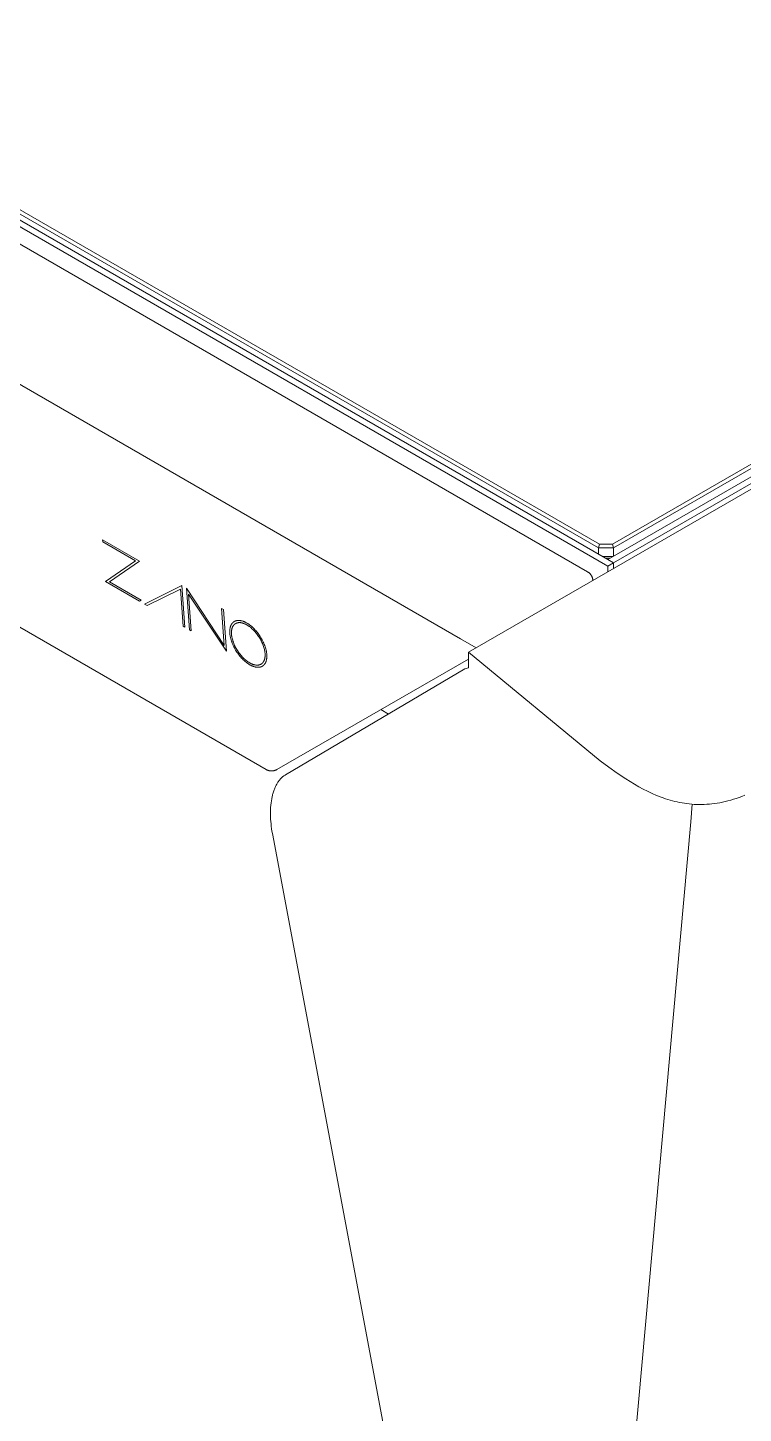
# Model space of a CAD drawing. Header units: inches. Extents: x -10 to 196, y -2 to 124.
# Drawn here: x 174.28 to 181.15, y 37.73 to 51.03 of the extents above; entities that cross this region are included whole.
import ezdxf

# ---------------------------------------------------------------- set-up
doc = ezdxf.new("R2010")
doc.units = ezdxf.units.IN
doc.layers.add('ZANO_R', color=7, linetype='Continuous', lineweight=0)

msp = doc.modelspace()

# ---------------------------------------------------------------- linework, layer by layer
at = {"layer": 'ZANO_R'}
for p, q in [((179.77223, 46.07307), (134.91176, 71.97327)), ((179.85204, 45.86289), (134.68731, 71.93876)), ((179.85204, 45.92552), (134.79579, 71.93876)), ((134.88619, 71.94628), (179.76164, 46.03743)), ((134.62416, 71.80739), (179.65665, 45.80786)), ((133.40556, 71.16432), (178.43806, 45.1648)), ((176.57368, 43.90981), (135.59118, 67.57106)), ((187.30114, 50.22627), (179.85204, 45.92552)), ((187.14901, 50.26077), (179.89569, 46.07307)), ((179.90628, 46.03743), (187.17458, 50.23378)), ((187.35539, 50.19495), (179.90628, 45.89421)), ((178.51393, 45.03574), (182.54774, 47.36466)), ((175.0025, 46.11517), (175.00389, 46.09564)), ((175.35668, 45.91068), (175.0025, 46.11517)), ((175.00389, 46.09564), (175.31801, 45.91428)), ((179.77223, 46.07307), (179.76164, 46.03743)), ((179.76164, 46.03743), (179.90628, 46.03743)), ((179.76164, 46.03743), (179.76164, 45.97772)), ((179.89569, 46.07307), (179.77223, 46.07307)), ((179.90628, 46.03743), (179.89569, 46.07307)), ((179.90628, 45.95684), (179.90628, 46.03743)), ((175.31801, 45.91428), (175.03088, 45.71525)), ((175.06933, 45.7117), (175.35668, 45.91068)), ((179.90122, 45.95392), (179.80286, 45.95392)), ((179.83034, 45.93805), (179.87373, 45.93805)), ((179.85204, 45.92552), (179.90628, 45.89421)), ((179.85204, 45.86289), (179.90628, 45.89421)), ((179.90628, 45.89421), (179.90628, 45.83961)), ((179.65665, 45.80786), (179.65965, 45.80606)), ((179.65965, 45.80606), (179.66259, 45.80416)), ((179.66259, 45.80416), (179.66546, 45.80216)), ((179.66546, 45.80216), (179.66826, 45.80006)), ((179.66826, 45.80006), (179.67098, 45.79787)), ((179.67098, 45.79787), (179.67363, 45.79558)), ((179.67363, 45.79558), (179.6762, 45.79321)), ((179.6762, 45.79321), (179.67869, 45.79075)), ((179.67869, 45.79075), (179.68109, 45.7882)), ((179.68109, 45.7882), (179.6834, 45.78558)), ((179.6834, 45.78558), (179.68562, 45.78287)), ((179.68562, 45.78287), (179.68775, 45.7801)), ((179.68775, 45.7801), (179.68978, 45.77725)), ((179.68978, 45.77725), (179.69172, 45.77433)), ((179.69172, 45.77433), (179.69355, 45.77135)), ((179.69355, 45.77135), (179.69528, 45.76831)), ((179.69528, 45.76831), (179.6969, 45.76521)), ((179.6969, 45.76521), (179.69842, 45.76206)), ((179.69842, 45.76206), (179.69983, 45.75886)), ((179.85204, 45.80829), (179.85204, 45.86289)), ((175.03088, 45.71525), (175.35577, 45.52767)), ((175.37324, 45.53624), (175.06933, 45.7117)), ((175.76341, 45.67586), (175.40527, 45.499)), ((175.43084, 45.48424), (175.74935, 45.64202)), ((175.74935, 45.64202), (175.77462, 45.28576)), ((175.79179, 45.27585), (175.76341, 45.67586)), ((176.17002, 45.10048), (175.8079, 45.65008)), ((175.8079, 45.65008), (175.83607, 45.25031)), ((179.69983, 45.75886), (179.70113, 45.75561)), ((179.70113, 45.75561), (179.70231, 45.75231)), ((179.70231, 45.75231), (179.70338, 45.74898)), ((179.70338, 45.74898), (179.70434, 45.74562)), ((179.70434, 45.74562), (179.70519, 45.74222)), ((179.70519, 45.74222), (179.70591, 45.7388)), ((179.70591, 45.7388), (179.70652, 45.73536)), ((179.70652, 45.73536), (179.70701, 45.73189)), ((179.70701, 45.73189), (179.70738, 45.72841)), ((179.70738, 45.72841), (179.70764, 45.72492)), ((175.35577, 45.52767), (175.37324, 45.53624)), ((175.40527, 45.499), (175.43084, 45.48424)), ((175.82843, 45.59512), (176.19036, 45.04576)), ((175.85341, 45.2403), (175.82843, 45.59512)), ((176.16194, 45.44634), (176.14483, 45.45555)), ((176.14483, 45.45555), (176.17002, 45.10048)), ((176.19036, 45.04576), (176.16194, 45.44634)), ((175.77462, 45.28576), (175.79179, 45.27585)), ((175.83607, 45.25031), (175.85341, 45.2403)), ((176.22287, 45.23868), (176.22283, 45.23384)), ((176.22283, 45.23384), (176.22291, 45.2289)), ((176.22302, 45.24341), (176.22287, 45.23868)), ((176.22291, 45.2289), (176.2231, 45.22386)), ((176.22329, 45.24805), (176.22302, 45.24341)), ((176.22366, 45.25258), (176.22329, 45.24805)), ((176.22415, 45.25701), (176.22366, 45.25258)), ((176.22474, 45.26134), (176.22415, 45.25701)), ((176.22544, 45.26556), (176.22474, 45.26134)), ((176.22625, 45.26968), (176.22544, 45.26556)), ((176.22716, 45.27369), (176.22625, 45.26968)), ((176.22817, 45.27759), (176.22716, 45.27369)), ((176.22929, 45.28139), (176.22817, 45.27759)), ((176.2305, 45.28507), (176.22929, 45.28139)), ((176.23182, 45.28865), (176.2305, 45.28507)), ((176.23251, 45.2904), (176.23182, 45.28865)), ((176.23323, 45.29212), (176.23251, 45.2904)), ((176.23397, 45.29381), (176.23323, 45.29212)), ((176.23474, 45.29548), (176.23397, 45.29381)), ((176.23553, 45.29711), (176.23474, 45.29548)), ((176.23634, 45.29872), (176.23553, 45.29711)), ((176.23718, 45.3003), (176.23634, 45.29872)), ((176.23804, 45.30185), (176.23718, 45.3003)), ((176.23893, 45.30338), (176.23804, 45.30185)), ((176.23984, 45.30487), (176.23893, 45.30338)), ((176.23935, 45.22734), (176.23949, 45.23164)), ((176.23949, 45.23164), (176.23973, 45.23584)), ((176.23973, 45.23584), (176.24007, 45.23996)), ((176.24077, 45.30634), (176.23984, 45.30487)), ((176.24007, 45.23996), (176.24051, 45.24398)), ((176.24051, 45.24398), (176.24105, 45.2479)), ((176.24172, 45.30778), (176.24077, 45.30634)), ((176.24105, 45.2479), (176.24168, 45.25173)), ((176.24168, 45.25173), (176.24242, 45.25547)), ((176.2427, 45.30918), (176.24172, 45.30778)), ((176.24242, 45.25547), (176.24324, 45.25911)), ((176.24369, 45.31057), (176.2427, 45.30918)), ((176.24324, 45.25911), (176.24416, 45.26265)), ((176.24471, 45.31192), (176.24369, 45.31057)), ((176.24416, 45.26265), (176.24517, 45.26609)), ((176.24576, 45.31324), (176.24471, 45.31192)), ((176.24517, 45.26609), (176.24628, 45.26944)), ((176.24682, 45.31453), (176.24576, 45.31324)), ((176.24628, 45.26944), (176.24747, 45.27268)), ((176.24791, 45.3158), (176.24682, 45.31453)), ((176.24747, 45.27268), (176.2481, 45.27427)), ((176.24902, 45.31703), (176.24791, 45.3158)), ((176.2481, 45.27427), (176.24875, 45.27583)), ((176.24875, 45.27583), (176.24942, 45.27736)), ((176.25014, 45.31824), (176.24902, 45.31703)), ((176.24942, 45.27736), (176.25012, 45.27887)), ((176.25012, 45.27887), (176.25084, 45.28036)), ((176.2513, 45.31942), (176.25014, 45.31824)), ((176.25084, 45.28036), (176.25158, 45.28182)), ((176.25247, 45.32056), (176.2513, 45.31942)), ((176.25158, 45.28182), (176.25234, 45.28325)), ((176.25234, 45.28325), (176.25312, 45.28466)), ((176.25366, 45.32168), (176.25247, 45.32056)), ((176.25312, 45.28466), (176.25392, 45.28604)), ((176.25487, 45.32277), (176.25366, 45.32168)), ((176.25392, 45.28604), (176.25474, 45.2874)), ((176.25474, 45.2874), (176.25559, 45.28873)), ((176.25611, 45.32382), (176.25487, 45.32277)), ((176.25559, 45.28873), (176.25645, 45.29004)), ((176.25736, 45.32485), (176.25611, 45.32382)), ((176.25645, 45.29004), (176.25734, 45.29131)), ((176.25734, 45.29131), (176.25825, 45.29257)), ((176.25864, 45.32585), (176.25736, 45.32485)), ((176.25825, 45.29257), (176.25917, 45.29379)), ((176.25993, 45.32682), (176.25864, 45.32585)), ((176.25917, 45.29379), (176.26012, 45.29499)), ((176.26125, 45.32775), (176.25993, 45.32682)), ((176.26012, 45.29499), (176.26108, 45.29617)), ((176.26108, 45.29617), (176.26207, 45.29732)), ((176.26258, 45.32866), (176.26125, 45.32775)), ((176.26207, 45.29732), (176.26307, 45.29844)), ((176.26394, 45.32954), (176.26258, 45.32866)), ((176.26307, 45.29844), (176.2641, 45.29953)), ((176.26531, 45.33038), (176.26394, 45.32954)), ((176.2641, 45.29953), (176.26514, 45.3006)), ((176.26514, 45.3006), (176.26621, 45.30164)), ((176.26671, 45.3312), (176.26531, 45.33038)), ((176.26621, 45.30164), (176.26729, 45.30265)), ((176.26812, 45.33198), (176.26671, 45.3312)), ((176.26729, 45.30265), (176.26839, 45.30364)), ((176.26955, 45.33274), (176.26812, 45.33198)), ((176.26839, 45.30364), (176.26951, 45.3046)), ((176.26951, 45.3046), (176.27065, 45.30553)), ((176.271, 45.33346), (176.26955, 45.33274)), ((176.27065, 45.30553), (176.27181, 45.30644)), ((176.27247, 45.33415), (176.271, 45.33346)), ((176.27181, 45.30644), (176.27298, 45.30732)), ((176.27396, 45.33481), (176.27247, 45.33415)), ((176.27298, 45.30732), (176.27417, 45.30817)), ((176.27547, 45.33544), (176.27396, 45.33481)), ((176.27417, 45.30817), (176.27539, 45.30899)), ((176.27539, 45.30899), (176.27662, 45.30979)), ((176.27699, 45.33604), (176.27547, 45.33544)), ((176.27662, 45.30979), (176.27786, 45.31055)), ((176.27854, 45.33661), (176.27699, 45.33604)), ((176.27786, 45.31055), (176.27913, 45.31129)), ((176.2801, 45.33714), (176.27854, 45.33661)), ((176.27913, 45.31129), (176.28041, 45.31201)), ((176.28168, 45.33765), (176.2801, 45.33714)), ((176.28041, 45.31201), (176.28171, 45.31269)), ((176.28327, 45.33812), (176.28168, 45.33765)), ((176.28171, 45.31269), (176.28302, 45.31335)), ((176.28302, 45.31335), (176.28436, 45.31397)), ((176.28489, 45.33856), (176.28327, 45.33812)), ((176.28436, 45.31397), (176.28571, 45.31457)), ((176.28652, 45.33897), (176.28489, 45.33856)), ((176.28571, 45.31457), (176.28708, 45.31515)), ((176.28816, 45.33934), (176.28652, 45.33897)), ((176.28708, 45.31515), (176.28846, 45.31569)), ((176.28983, 45.33969), (176.28816, 45.33934)), ((176.28846, 45.31569), (176.28986, 45.3162)), ((176.29151, 45.34), (176.28983, 45.33969)), ((176.28986, 45.3162), (176.29128, 45.31669)), ((176.29128, 45.31669), (176.29271, 45.31715)), ((176.29321, 45.34028), (176.29151, 45.34)), ((176.29271, 45.31715), (176.29416, 45.31758)), ((176.29493, 45.34053), (176.29321, 45.34028)), ((176.29416, 45.31758), (176.29562, 45.31798)), ((176.29666, 45.34075), (176.29493, 45.34053)), ((176.29562, 45.31798), (176.2971, 45.31835)), ((176.29841, 45.34093), (176.29666, 45.34075)), ((176.2971, 45.31835), (176.2986, 45.31869)), ((176.30017, 45.34108), (176.29841, 45.34093)), ((176.2986, 45.31869), (176.30011, 45.319)), ((176.30011, 45.319), (176.30163, 45.31929)), ((176.30195, 45.3412), (176.30017, 45.34108)), ((176.30163, 45.31929), (176.30318, 45.31954)), ((176.30374, 45.34128), (176.30195, 45.3412)), ((176.30318, 45.31954), (176.30473, 45.31976)), ((176.30555, 45.34133), (176.30374, 45.34128)), ((176.30473, 45.31976), (176.3063, 45.31996)), ((176.30738, 45.34135), (176.30555, 45.34133)), ((176.3063, 45.31996), (176.30789, 45.32013)), ((176.30922, 45.34134), (176.30738, 45.34135)), ((176.30789, 45.32013), (176.30949, 45.32026)), ((176.31108, 45.34129), (176.30922, 45.34134)), ((176.30949, 45.32026), (176.3111, 45.32037)), ((176.31484, 45.34109), (176.31108, 45.34129)), ((176.3111, 45.32037), (176.31273, 45.32045)), ((176.31273, 45.32045), (176.31438, 45.32049)), ((176.31438, 45.32049), (176.31603, 45.32051)), ((176.31865, 45.34076), (176.31484, 45.34109)), ((176.31603, 45.32051), (176.3177, 45.3205)), ((176.3177, 45.3205), (176.31939, 45.32046)), ((176.32252, 45.3403), (176.31865, 45.34076)), ((176.31939, 45.32046), (176.3228, 45.32028)), ((176.32645, 45.3397), (176.32252, 45.3403)), ((176.3228, 45.32028), (176.32626, 45.31998)), ((176.32626, 45.31998), (176.32977, 45.31956)), ((176.33044, 45.33896), (176.32645, 45.3397)), ((176.32977, 45.31956), (176.33334, 45.31902)), ((176.33447, 45.33809), (176.33044, 45.33896)), ((176.33334, 45.31902), (176.33695, 45.31835)), ((176.33856, 45.33708), (176.33447, 45.33809)), ((176.33695, 45.31835), (176.34061, 45.31756)), ((176.3427, 45.33593), (176.33856, 45.33708)), ((176.34061, 45.31756), (176.34432, 45.31664)), ((176.34689, 45.33464), (176.3427, 45.33593)), ((176.34432, 45.31664), (176.34808, 45.3156)), ((176.35112, 45.33321), (176.34689, 45.33464)), ((176.34808, 45.3156), (176.35188, 45.31443)), ((176.3554, 45.33164), (176.35112, 45.33321)), ((176.35188, 45.31443), (176.35572, 45.31313)), ((176.35973, 45.32993), (176.3554, 45.33164)), ((176.35572, 45.31313), (176.35961, 45.31171)), ((176.35961, 45.31171), (176.36354, 45.31015)), ((176.3641, 45.32808), (176.35973, 45.32993)), ((176.36354, 45.31015), (176.3675, 45.30847)), ((176.36852, 45.32608), (176.3641, 45.32808)), ((176.3675, 45.30847), (176.37151, 45.30666)), ((176.37298, 45.32394), (176.36852, 45.32608)), ((176.37151, 45.30666), (176.37555, 45.30472)), ((176.37747, 45.32165), (176.37298, 45.32394)), ((176.37555, 45.30472), (176.37963, 45.30264)), ((176.38201, 45.31922), (176.37747, 45.32165)), ((176.37963, 45.30264), (176.38375, 45.30044)), ((176.38658, 45.31664), (176.38201, 45.31922)), ((176.38375, 45.30044), (176.3879, 45.2981)), ((176.39117, 45.31393), (176.38658, 45.31664)), ((176.3879, 45.2981), (176.39206, 45.29564)), ((176.39573, 45.31111), (176.39117, 45.31393)), ((176.39206, 45.29564), (176.3962, 45.29308)), ((176.40027, 45.30818), (176.39573, 45.31111)), ((176.3962, 45.29308), (176.40032, 45.29041)), ((176.40479, 45.30514), (176.40027, 45.30818)), ((176.40032, 45.29041), (176.40443, 45.28765)), ((176.40443, 45.28765), (176.40851, 45.2848)), ((176.40929, 45.30199), (176.40479, 45.30514)), ((176.40851, 45.2848), (176.41257, 45.28185)), ((176.41376, 45.29874), (176.40929, 45.30199)), ((176.41257, 45.28185), (176.42061, 45.27567)), ((176.42262, 45.29193), (176.41376, 45.29874)), ((176.42061, 45.27567), (176.42854, 45.26914)), ((176.43136, 45.28474), (176.42262, 45.29193)), ((176.42854, 45.26914), (176.43635, 45.26228)), ((176.43997, 45.27718), (176.43136, 45.28474)), ((176.43635, 45.26228), (176.44403, 45.25511)), ((176.44843, 45.26928), (176.43997, 45.27718)), ((176.44403, 45.25511), (176.45157, 45.24763)), ((176.45674, 45.26104), (176.44843, 45.26928)), ((176.45157, 45.24763), (176.45896, 45.23987)), ((176.46488, 45.25249), (176.45674, 45.26104)), ((176.45896, 45.23987), (176.46619, 45.23185)), ((176.47284, 45.24365), (176.46488, 45.25249)), ((176.46619, 45.23185), (176.47324, 45.22358)), ((176.48062, 45.23454), (176.47284, 45.24365)), ((176.48818, 45.22517), (176.48062, 45.23454)), ((176.2231, 45.22386), (176.22341, 45.21872)), ((176.22341, 45.21872), (176.22383, 45.21351)), ((176.22383, 45.21351), (176.22437, 45.20827)), ((176.22437, 45.20827), (176.22502, 45.203)), ((176.22502, 45.203), (176.22578, 45.1977)), ((176.22578, 45.1977), (176.22665, 45.19237)), ((176.22665, 45.19237), (176.22762, 45.18702)), ((176.22762, 45.18702), (176.2287, 45.18164)), ((176.2287, 45.18164), (176.22988, 45.17625)), ((176.22988, 45.17625), (176.23255, 45.16541)), ((176.23255, 45.16541), (176.23561, 45.15452)), ((176.23561, 45.15452), (176.23906, 45.1436)), ((176.23906, 45.1436), (176.24288, 45.13266)), ((176.23932, 45.22295), (176.23935, 45.22734)), ((176.23939, 45.21847), (176.23932, 45.22295)), ((176.23956, 45.2139), (176.23939, 45.21847)), ((176.23984, 45.20923), (176.23956, 45.2139)), ((176.24023, 45.20451), (176.23984, 45.20923)), ((176.24071, 45.19975), (176.24023, 45.20451)), ((176.2413, 45.19497), (176.24071, 45.19975)), ((176.24199, 45.19016), (176.2413, 45.19497)), ((176.24278, 45.18533), (176.24199, 45.19016)), ((176.24366, 45.18047), (176.24278, 45.18533)), ((176.24288, 45.13266), (176.24707, 45.12174)), ((176.24464, 45.17559), (176.24366, 45.18047)), ((176.24571, 45.1707), (176.24464, 45.17559)), ((176.24813, 45.16086), (176.24571, 45.1707)), ((176.24707, 45.12174), (176.2516, 45.11083)), ((176.25091, 45.15098), (176.24813, 45.16086)), ((176.25404, 45.14107), (176.25091, 45.15098)), ((176.2516, 45.11083), (176.25646, 45.09998)), ((176.25751, 45.13115), (176.25404, 45.14107)), ((176.25646, 45.09998), (176.26165, 45.08918)), ((176.26131, 45.12123), (176.25751, 45.13115)), ((176.26542, 45.11134), (176.26131, 45.12123)), ((176.26983, 45.10149), (176.26542, 45.11134)), ((176.27454, 45.09169), (176.26983, 45.10149)), ((176.47324, 45.22358), (176.4801, 45.21508)), ((176.4801, 45.21508), (176.48677, 45.20637)), ((176.48677, 45.20637), (176.49324, 45.19746)), ((176.49553, 45.21557), (176.48818, 45.22517)), ((176.49324, 45.19746), (176.49948, 45.18837)), ((176.50266, 45.20575), (176.49553, 45.21557)), ((176.49948, 45.18837), (176.5055, 45.17913)), ((176.50954, 45.19574), (176.50266, 45.20575)), ((176.5055, 45.17913), (176.51128, 45.16974)), ((176.51617, 45.18555), (176.50954, 45.19574)), ((176.51128, 45.16974), (176.5168, 45.16022)), ((176.52254, 45.1752), (176.51617, 45.18555)), ((176.5168, 45.16022), (176.52207, 45.15059)), ((176.52207, 45.15059), (176.52706, 45.14087)), ((176.52863, 45.16471), (176.52254, 45.1752)), ((176.52706, 45.14087), (176.53177, 45.13108)), ((176.53444, 45.1541), (176.52863, 45.16471)), ((176.53177, 45.13108), (176.53619, 45.12123)), ((176.53994, 45.14339), (176.53444, 45.1541)), ((176.53619, 45.12123), (176.5403, 45.11134)), ((176.54513, 45.1326), (176.53994, 45.14339)), ((176.5403, 45.11134), (176.54409, 45.10143)), ((176.54409, 45.10143), (176.54756, 45.09151)), ((176.55, 45.12175), (176.54513, 45.1326)), ((176.55453, 45.11084), (176.55, 45.12175)), ((176.55871, 45.09992), (176.55453, 45.11084)), ((176.56253, 45.08899), (176.55871, 45.09992)), ((178.43806, 45.1648), (178.58777, 45.07837)), ((176.26165, 45.08918), (176.26716, 45.07847)), ((176.26716, 45.07847), (176.27296, 45.06786)), ((176.27296, 45.06786), (176.27905, 45.05737)), ((176.27953, 45.08197), (176.27454, 45.09169)), ((176.27905, 45.05737), (176.28542, 45.04702)), ((176.2848, 45.07235), (176.27953, 45.08197)), ((176.29033, 45.06283), (176.2848, 45.07235)), ((176.28542, 45.04702), (176.29205, 45.03683)), ((176.2961, 45.05344), (176.29033, 45.06283)), ((176.29205, 45.03683), (176.29893, 45.02682)), ((176.30212, 45.04419), (176.2961, 45.05344)), ((176.29893, 45.02682), (176.30606, 45.017)), ((176.30837, 45.0351), (176.30212, 45.04419)), ((176.30606, 45.017), (176.31341, 45.0074)), ((176.31483, 45.0262), (176.30837, 45.0351)), ((176.31341, 45.0074), (176.32097, 44.99803)), ((176.3215, 45.01748), (176.31483, 45.0262)), ((176.32097, 44.99803), (176.32874, 44.98892)), ((176.32837, 45.00899), (176.3215, 45.01748)), ((176.33542, 45.00072), (176.32837, 45.00899)), ((176.32874, 44.98892), (176.33671, 44.98008)), ((176.34264, 44.99269), (176.33542, 45.00072)), ((176.33671, 44.98008), (176.34485, 44.97153)), ((176.35003, 44.98494), (176.34264, 44.99269)), ((176.34485, 44.97153), (176.35316, 44.96329)), ((176.35757, 44.97746), (176.35003, 44.98494)), ((176.35316, 44.96329), (176.36162, 44.95538)), ((176.36525, 44.97029), (176.35757, 44.97746)), ((176.37307, 44.96343), (176.36525, 44.97029)), ((176.381, 44.9569), (176.37307, 44.96343)), ((176.54756, 45.09151), (176.55069, 45.0816)), ((176.55069, 45.0816), (176.55347, 45.07173)), ((176.55347, 45.07173), (176.55589, 45.06189)), ((176.55532, 44.96314), (176.55412, 44.9599)), ((176.55642, 44.96649), (176.55532, 44.96314)), ((176.55589, 45.06189), (176.55696, 45.057)), ((176.55743, 44.96993), (176.55642, 44.96649)), ((176.55696, 45.057), (176.55794, 45.05213)), ((176.55835, 44.97348), (176.55743, 44.96993)), ((176.55794, 45.05213), (176.55882, 45.04727)), ((176.55918, 44.97712), (176.55835, 44.97348)), ((176.55882, 45.04727), (176.55961, 45.04244)), ((176.55991, 44.98085), (176.55918, 44.97712)), ((176.55961, 45.04244), (176.5603, 45.03763)), ((176.56055, 44.98469), (176.55991, 44.98085)), ((176.5603, 45.03763), (176.56088, 45.03285)), ((176.56109, 44.98861), (176.56055, 44.98469)), ((176.56088, 45.03285), (176.56137, 45.0281)), ((176.56153, 44.99264), (176.56109, 44.98861)), ((176.56137, 45.0281), (176.56176, 45.02338)), ((176.56187, 44.99675), (176.56153, 44.99264)), ((176.56176, 45.02338), (176.56204, 45.01871)), ((176.56211, 45.00096), (176.56187, 44.99675)), ((176.56204, 45.01871), (176.56221, 45.01414)), ((176.56224, 45.00526), (176.56211, 45.00096)), ((176.56221, 45.01414), (176.56228, 45.00965)), ((176.56228, 45.00965), (176.56224, 45.00526)), ((176.56598, 45.07807), (176.56253, 45.08899)), ((176.56905, 45.06718), (176.56598, 45.07807)), ((176.57172, 45.05635), (176.56905, 45.06718)), ((176.5729, 45.05095), (176.57172, 45.05635)), ((176.57398, 45.04558), (176.5729, 45.05095)), ((176.57495, 45.04023), (176.57398, 45.04558)), ((176.57444, 44.9589), (176.57535, 44.96291)), ((176.57582, 45.0349), (176.57495, 45.04023)), ((176.57535, 44.96291), (176.57615, 44.96703)), ((176.57658, 45.0296), (176.57582, 45.0349)), ((176.57615, 44.96703), (176.57685, 44.97125)), ((176.57722, 45.02433), (176.57658, 45.0296)), ((176.57685, 44.97125), (176.57745, 44.97558)), ((176.57776, 45.01909), (176.57722, 45.02433)), ((176.57745, 44.97558), (176.57793, 44.98001)), ((176.57819, 45.01389), (176.57776, 45.01909)), ((176.57793, 44.98001), (176.57831, 44.98455)), ((176.5785, 45.00875), (176.57819, 45.01389)), ((176.57831, 44.98455), (176.57857, 44.98919)), ((176.57869, 45.00371), (176.5785, 45.00875)), ((176.57857, 44.98919), (176.57872, 44.99393)), ((176.57876, 44.99877), (176.57869, 45.00371)), ((176.57872, 44.99393), (176.57876, 44.99877)), ((178.51393, 44.97097), (176.67596, 43.90981)), ((179.77795, 43.99255), (178.51393, 45.03574)), ((178.51393, 45.03574), (178.51393, 44.88668)), ((176.36162, 44.95538), (176.37023, 44.94782)), ((176.37023, 44.94782), (176.37898, 44.94063)), ((176.37898, 44.94063), (176.38784, 44.93382)), ((176.38904, 44.95073), (176.381, 44.9569)), ((176.38784, 44.93382), (176.39231, 44.93057)), ((176.39309, 44.94778), (176.38904, 44.95073)), ((176.39231, 44.93057), (176.3968, 44.92743)), ((176.39717, 44.94492), (176.39309, 44.94778)), ((176.3968, 44.92743), (176.40133, 44.92438)), ((176.40128, 44.94216), (176.39717, 44.94492)), ((176.4054, 44.9395), (176.40128, 44.94216)), ((176.40133, 44.92438), (176.40587, 44.92145)), ((176.40954, 44.93694), (176.4054, 44.9395)), ((176.40587, 44.92145), (176.41043, 44.91863)), ((176.4137, 44.93448), (176.40954, 44.93694)), ((176.41043, 44.91863), (176.41502, 44.91592)), ((176.41785, 44.93214), (176.4137, 44.93448)), ((176.41502, 44.91592), (176.41959, 44.91334)), ((176.42196, 44.92993), (176.41785, 44.93214)), ((176.41959, 44.91334), (176.42412, 44.91091)), ((176.42604, 44.92786), (176.42196, 44.92993)), ((176.42412, 44.91091), (176.42862, 44.90862)), ((176.43008, 44.92592), (176.42604, 44.92786)), ((176.42862, 44.90862), (176.43308, 44.90648)), ((176.43409, 44.92411), (176.43008, 44.92592)), ((176.43308, 44.90648), (176.43749, 44.90449)), ((176.43805, 44.92243), (176.43409, 44.92411)), ((176.43749, 44.90449), (176.44186, 44.90263)), ((176.44198, 44.92087), (176.43805, 44.92243)), ((176.44186, 44.90263), (176.44619, 44.90092)), ((176.44586, 44.91945), (176.44198, 44.92087)), ((176.44971, 44.91815), (176.44586, 44.91945)), ((176.44619, 44.90092), (176.45047, 44.89935)), ((176.45351, 44.91698), (176.44971, 44.91815)), ((176.45047, 44.89935), (176.45471, 44.89792)), ((176.45726, 44.91594), (176.45351, 44.91698)), ((176.45471, 44.89792), (176.45889, 44.89664)), ((176.46097, 44.91503), (176.45726, 44.91594)), ((176.45889, 44.89664), (176.46303, 44.89549)), ((176.46463, 44.91423), (176.46097, 44.91503)), ((176.46303, 44.89549), (176.46712, 44.89448)), ((176.46824, 44.91357), (176.46463, 44.91423)), ((176.46712, 44.89448), (176.47115, 44.8936)), ((176.47181, 44.91302), (176.46824, 44.91357)), ((176.47115, 44.8936), (176.47514, 44.89287)), ((176.47532, 44.9126), (176.47181, 44.91302)), ((176.47514, 44.89287), (176.47907, 44.89227)), ((176.47878, 44.9123), (176.47532, 44.9126)), ((176.48219, 44.91213), (176.47878, 44.9123)), ((176.47907, 44.89227), (176.48294, 44.8918)), ((176.48388, 44.91208), (176.48219, 44.91213)), ((176.48294, 44.8918), (176.48675, 44.89147)), ((176.48555, 44.91207), (176.48388, 44.91208)), ((176.4872, 44.91209), (176.48555, 44.91207)), ((176.48675, 44.89147), (176.49051, 44.89128)), ((176.48885, 44.91213), (176.4872, 44.91209)), ((176.49048, 44.91221), (176.48885, 44.91213)), ((176.49209, 44.91232), (176.49048, 44.91221)), ((176.49051, 44.89128), (176.49237, 44.89123)), ((176.49369, 44.91245), (176.49209, 44.91232)), ((176.49237, 44.89123), (176.49421, 44.89122)), ((176.49528, 44.91262), (176.49369, 44.91245)), ((176.49421, 44.89122), (176.49603, 44.89124)), ((176.49685, 44.91282), (176.49528, 44.91262)), ((176.49603, 44.89124), (176.49784, 44.89129)), ((176.4984, 44.91304), (176.49685, 44.91282)), ((176.49784, 44.89129), (176.49964, 44.89137)), ((176.49995, 44.91329), (176.4984, 44.91304)), ((176.49964, 44.89137), (176.50142, 44.89149)), ((176.50147, 44.91358), (176.49995, 44.91329)), ((176.50142, 44.89149), (176.50318, 44.89164)), ((176.50298, 44.91389), (176.50147, 44.91358)), ((176.50448, 44.91423), (176.50298, 44.91389)), ((176.50318, 44.89164), (176.50493, 44.89182)), ((176.50596, 44.9146), (176.50448, 44.91423)), ((176.50493, 44.89182), (176.50666, 44.89204)), ((176.50742, 44.915), (176.50596, 44.9146)), ((176.50666, 44.89204), (176.50838, 44.89229)), ((176.50887, 44.91543), (176.50742, 44.915)), ((176.50838, 44.89229), (176.51008, 44.89257)), ((176.5103, 44.91589), (176.50887, 44.91543)), ((176.51008, 44.89257), (176.51176, 44.89288)), ((176.51172, 44.91637), (176.5103, 44.91589)), ((176.51312, 44.91689), (176.51172, 44.91637)), ((176.51176, 44.89288), (176.51342, 44.89322)), ((176.51451, 44.91743), (176.51312, 44.91689)), ((176.51342, 44.89322), (176.51507, 44.8936)), ((176.51587, 44.918), (176.51451, 44.91743)), ((176.51507, 44.8936), (176.5167, 44.89401)), ((176.51722, 44.9186), (176.51587, 44.918)), ((176.5167, 44.89401), (176.51832, 44.89445)), ((176.51856, 44.91923), (176.51722, 44.9186)), ((176.51832, 44.89445), (176.51991, 44.89492)), ((176.51987, 44.91989), (176.51856, 44.91923)), ((176.52117, 44.92057), (176.51987, 44.91989)), ((176.51991, 44.89492), (176.52149, 44.89543)), ((176.52246, 44.92128), (176.52117, 44.92057)), ((176.52149, 44.89543), (176.52305, 44.89596)), ((176.52372, 44.92202), (176.52246, 44.92128)), ((176.52305, 44.89596), (176.5246, 44.89653)), ((176.52497, 44.92279), (176.52372, 44.92202)), ((176.5246, 44.89653), (176.52612, 44.89713)), ((176.5262, 44.92359), (176.52497, 44.92279)), ((176.52612, 44.89713), (176.52763, 44.89776)), ((176.52741, 44.92441), (176.5262, 44.92359)), ((176.5286, 44.92526), (176.52741, 44.92441)), ((176.52763, 44.89776), (176.52912, 44.89842)), ((176.52978, 44.92614), (176.5286, 44.92526)), ((176.52912, 44.89842), (176.53059, 44.89911)), ((176.53094, 44.92704), (176.52978, 44.92614)), ((176.53059, 44.89911), (176.53204, 44.89983)), ((176.53207, 44.92798), (176.53094, 44.92704)), ((176.53204, 44.89983), (176.53347, 44.90059)), ((176.5332, 44.92894), (176.53207, 44.92798)), ((176.5343, 44.92992), (176.5332, 44.92894)), ((176.53347, 44.90059), (176.53488, 44.90137)), ((176.53538, 44.93094), (176.5343, 44.92992)), ((176.53488, 44.90137), (176.53628, 44.90219)), ((176.53644, 44.93198), (176.53538, 44.93094)), ((176.53628, 44.90219), (176.53765, 44.90303)), ((176.53749, 44.93304), (176.53644, 44.93198)), ((176.53851, 44.93414), (176.53749, 44.93304)), ((176.53765, 44.90303), (176.53901, 44.90391)), ((176.53952, 44.93526), (176.53851, 44.93414)), ((176.53901, 44.90391), (176.54034, 44.90482)), ((176.5405, 44.93641), (176.53952, 44.93526)), ((176.54034, 44.90482), (176.54166, 44.90575)), ((176.54147, 44.93758), (176.5405, 44.93641)), ((176.54242, 44.93878), (176.54147, 44.93758)), ((176.54166, 44.90575), (176.54295, 44.90672)), ((176.54334, 44.94001), (176.54242, 44.93878)), ((176.54295, 44.90672), (176.54423, 44.90772)), ((176.54425, 44.94126), (176.54334, 44.94001)), ((176.54423, 44.90772), (176.54548, 44.90875)), ((176.54513, 44.94254), (176.54425, 44.94126)), ((176.546, 44.94385), (176.54513, 44.94254)), ((176.54548, 44.90875), (176.54672, 44.90981)), ((176.54684, 44.94518), (176.546, 44.94385)), ((176.54672, 44.90981), (176.54793, 44.91089)), ((176.54767, 44.94653), (176.54684, 44.94518)), ((176.54847, 44.94792), (176.54767, 44.94653)), ((176.54793, 44.91089), (176.54912, 44.91201)), ((176.54925, 44.94933), (176.54847, 44.94792)), ((176.54912, 44.91201), (176.5503, 44.91316)), ((176.55001, 44.95076), (176.54925, 44.94933)), ((176.55075, 44.95222), (176.55001, 44.95076)), ((176.5503, 44.91316), (176.55145, 44.91433)), ((176.55147, 44.9537), (176.55075, 44.95222)), ((176.55145, 44.91433), (176.55258, 44.91554)), ((176.55217, 44.95521), (176.55147, 44.9537)), ((176.55284, 44.95675), (176.55217, 44.95521)), ((176.55258, 44.91554), (176.55368, 44.91678)), ((176.55349, 44.95831), (176.55284, 44.95675)), ((176.55412, 44.9599), (176.55349, 44.95831)), ((176.55368, 44.91678), (176.55477, 44.91804)), ((176.55477, 44.91804), (176.55584, 44.91934)), ((176.55584, 44.91934), (176.55688, 44.92066)), ((176.55688, 44.92066), (176.5579, 44.92201)), ((176.5579, 44.92201), (176.5589, 44.92339)), ((176.5589, 44.92339), (176.55987, 44.9248)), ((176.55987, 44.9248), (176.56083, 44.92624)), ((176.56083, 44.92624), (176.56176, 44.92771)), ((176.56176, 44.92771), (176.56267, 44.9292)), ((176.56267, 44.9292), (176.56355, 44.93073)), ((176.56355, 44.93073), (176.56441, 44.93228)), ((176.56441, 44.93228), (176.56525, 44.93386)), ((176.56525, 44.93386), (176.56606, 44.93547)), ((176.56606, 44.93547), (176.56686, 44.9371)), ((176.56686, 44.9371), (176.56762, 44.93877)), ((176.56762, 44.93877), (176.56837, 44.94046)), ((176.56837, 44.94046), (176.56908, 44.94218)), ((176.56908, 44.94218), (176.56978, 44.94393)), ((176.56978, 44.94393), (176.57109, 44.94751)), ((176.57109, 44.94751), (176.57231, 44.9512)), ((176.57231, 44.9512), (176.57343, 44.95499)), ((176.57343, 44.95499), (176.57444, 44.9589)), ((178.48006, 44.87636), (176.75849, 43.86038)), ((178.51393, 44.88668), (178.48006, 44.87636)), ((177.74528, 44.44273), (177.67214, 44.48495)), ((176.5767, 43.90813), (176.57368, 43.90981)), ((176.57977, 43.90656), (176.5767, 43.90813)), ((176.5829, 43.90509), (176.57977, 43.90656)), ((176.58608, 43.90373), (176.5829, 43.90509)), ((176.5893, 43.90247), (176.58608, 43.90373)), ((176.59256, 43.90133), (176.5893, 43.90247)), ((176.59585, 43.90029), (176.59256, 43.90133)), ((176.59918, 43.89937), (176.59585, 43.90029)), ((176.60254, 43.89856), (176.59918, 43.89937)), ((176.60592, 43.89787), (176.60254, 43.89856)), ((176.64709, 43.89856), (176.64371, 43.89787)), ((176.65045, 43.89937), (176.64709, 43.89856)), ((176.65378, 43.90029), (176.65045, 43.89937)), ((176.65708, 43.90133), (176.65378, 43.90029)), ((176.66034, 43.90247), (176.65708, 43.90133)), ((176.66356, 43.90373), (176.66034, 43.90247)), ((176.66673, 43.90509), (176.66356, 43.90373)), ((176.66986, 43.90656), (176.66673, 43.90509)), ((176.67294, 43.90813), (176.66986, 43.90656)), ((176.67596, 43.90981), (176.67294, 43.90813)), ((179.77795, 43.99255), (179.85938, 43.93263)), ((179.85938, 43.93263), (179.94105, 43.87495)), ((176.60933, 43.89729), (176.60592, 43.89787)), ((176.61275, 43.89682), (176.60933, 43.89729)), ((176.61619, 43.89647), (176.61275, 43.89682)), ((176.61964, 43.89624), (176.61619, 43.89647)), ((176.62309, 43.89612), (176.61964, 43.89624)), ((176.62654, 43.89612), (176.62309, 43.89612)), ((176.63, 43.89624), (176.62654, 43.89612)), ((176.63344, 43.89647), (176.63, 43.89624)), ((176.63688, 43.89682), (176.63344, 43.89647)), ((176.6403, 43.89729), (176.63688, 43.89682)), ((176.64371, 43.89787), (176.6403, 43.89729)), ((176.66933, 43.76107), (176.67323, 43.76826)), ((176.67323, 43.76826), (176.67723, 43.77525)), ((176.67723, 43.77525), (176.68134, 43.78202)), ((176.68134, 43.78202), (176.68555, 43.78857)), ((176.68555, 43.78857), (176.68986, 43.79491)), ((176.68986, 43.79491), (176.69427, 43.80102)), ((176.69427, 43.80102), (176.69877, 43.80692)), ((176.69877, 43.80692), (176.70335, 43.81259)), ((176.70335, 43.81259), (176.70802, 43.81804)), ((176.70802, 43.81804), (176.71276, 43.82327)), ((176.71276, 43.82327), (176.71759, 43.82828)), ((176.71759, 43.82828), (176.72249, 43.83306)), ((176.72249, 43.83306), (176.72745, 43.83762)), ((176.72745, 43.83762), (176.73248, 43.84196)), ((176.73248, 43.84196), (176.73758, 43.84608)), ((176.73758, 43.84608), (176.74273, 43.84998)), ((176.74273, 43.84998), (176.74793, 43.85366)), ((176.74793, 43.85366), (176.75319, 43.85713)), ((176.75319, 43.85713), (176.75849, 43.86038)), ((179.94105, 43.87495), (180.02322, 43.82023)), ((180.02322, 43.82023), (180.06456, 43.79419)), ((180.06456, 43.79419), (180.10612, 43.76916)), ((180.10612, 43.76916), (180.14793, 43.74523)), ((176.62571, 43.63004), (176.62978, 43.64974)), ((176.62978, 43.64974), (176.63203, 43.65937)), ((176.63203, 43.65937), (176.63441, 43.66883)), ((176.63441, 43.66883), (176.63694, 43.67814)), ((176.63694, 43.67814), (176.6396, 43.68727)), ((176.6396, 43.68727), (176.6424, 43.69622)), ((176.6424, 43.69622), (176.64532, 43.705)), ((176.64532, 43.705), (176.64838, 43.7136)), ((176.64838, 43.7136), (176.65157, 43.722)), ((176.65157, 43.722), (176.65488, 43.73021)), ((176.65488, 43.73021), (176.65831, 43.73823)), ((176.65831, 43.73823), (176.66187, 43.74605)), ((176.66187, 43.74605), (176.66554, 43.75366)), ((176.66554, 43.75366), (176.66933, 43.76107)), ((180.14793, 43.74523), (180.19001, 43.72247)), ((180.19001, 43.72247), (180.2324, 43.70099)), ((180.2324, 43.70099), (180.27513, 43.68087)), ((180.27513, 43.68087), (180.31823, 43.66219)), ((180.31823, 43.66219), (180.36173, 43.64506)), ((180.36173, 43.64506), (180.38363, 43.63709)), ((180.38363, 43.63709), (180.40565, 43.62955)), ((181.05637, 43.62433), (181.08308, 43.63299)), ((181.08308, 43.63299), (181.11, 43.64239)), ((181.11, 43.64239), (181.13715, 43.65255)), ((181.13715, 43.65255), (181.16453, 43.66346)), ((176.61341, 43.47928), (176.61344, 43.50181)), ((176.61344, 43.50181), (176.61403, 43.52411)), ((176.61403, 43.52411), (176.61521, 43.54611)), ((176.61521, 43.54611), (176.61696, 43.56776)), ((176.61696, 43.56776), (176.61929, 43.589)), ((176.61929, 43.589), (176.62221, 43.60978)), ((176.62221, 43.60978), (176.62571, 43.63004)), ((180.40565, 43.62955), (180.42779, 43.62243)), ((180.42779, 43.62243), (180.45004, 43.61575)), ((180.45004, 43.61575), (180.47242, 43.60953)), ((180.47242, 43.60953), (180.49492, 43.60376)), ((180.49492, 43.60376), (180.51756, 43.59847)), ((180.51756, 43.59847), (180.54033, 43.59367)), ((180.54033, 43.59367), (180.56324, 43.58936)), ((180.56324, 43.58936), (180.58629, 43.58555)), ((180.58629, 43.58555), (180.60948, 43.58227)), ((180.60948, 43.58227), (180.63283, 43.57951)), ((180.63283, 43.57951), (180.65633, 43.57729)), ((180.64608, 43.40924), (180.65939, 43.57704)), ((180.65633, 43.57729), (180.67999, 43.57563)), ((180.67999, 43.57563), (180.7038, 43.57452)), ((180.7038, 43.57452), (180.72779, 43.57399)), ((180.72779, 43.57399), (180.75194, 43.57405)), ((180.75194, 43.57405), (180.77627, 43.5747)), ((180.77627, 43.5747), (180.80077, 43.57595)), ((180.80077, 43.57595), (180.82546, 43.57783)), ((180.82546, 43.57783), (180.85032, 43.58033)), ((180.85032, 43.58033), (180.87538, 43.58347)), ((180.87538, 43.58347), (180.90063, 43.58727)), ((180.90063, 43.58727), (180.92607, 43.59172)), ((180.92607, 43.59172), (180.95172, 43.59685)), ((180.95172, 43.59685), (180.97757, 43.60267)), ((180.97757, 43.60267), (181.00362, 43.60917)), ((181.00362, 43.60917), (181.02989, 43.61639)), ((181.02989, 43.61639), (181.05637, 43.62433)), ((176.61395, 43.45656), (176.61341, 43.47928)), ((176.61503, 43.43372), (176.61395, 43.45656)), ((176.61664, 43.4108), (176.61503, 43.43372)), ((176.61877, 43.38787), (176.61664, 43.4108)), ((176.6214, 43.36497), (176.61877, 43.38787)), ((179.8115, 34.11116), (180.64608, 43.40924)), ((176.6245, 43.34215), (176.6214, 43.36497)), ((176.62807, 43.31946), (176.6245, 43.34215)), ((176.63207, 43.29695), (176.62807, 43.31946)), ((176.63207, 43.29695), (178.23269, 34.77787))]:
    msp.add_line(p, q, dxfattribs=at)

doc.saveas('drawing.dxf')
